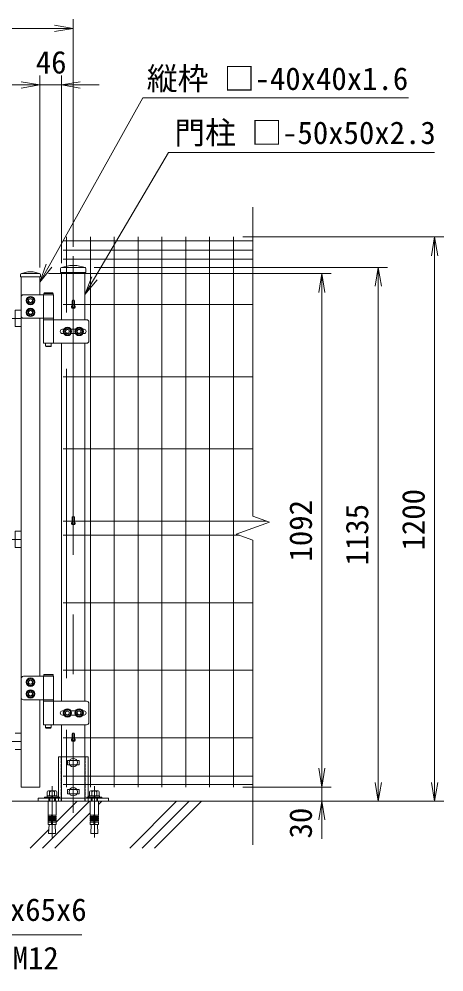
# Model space of a CAD drawing. Units: millimetres, scale not verified. Extents: x -4200 to 4200, y -2970 to 2970.
# Drawn here: x -2420 to -1515, y -285 to 1742 of the extents above; entities that cross this region are included whole.
import ezdxf
from ezdxf.enums import TextEntityAlignment as Align

# ---------------------------------------------------------------- set-up
doc = ezdxf.new("R2010")
doc.units = ezdxf.units.MM
doc.header["$LTSCALE"] = 20
for name, pattern in [('DASHED', [7.5, 6, -1.5]), ('USER1', [50.8, 31.75, -6.35, 6.35, -6.35]), ('USER3', [0.375, 0.25, -0.125])]:
    doc.linetypes.add(name, pattern=pattern)
for name, color, linetype, lineweight in [('0-0_D-STR1', 1, 'Continuous', 18), ('0-1_D-STR-DIM', 7, 'Continuous', 9), ('0-2_0', 7, 'Continuous', 9), ('0-3_D-STR3', 3, 'Continuous', 13), ('0-4_D-BMK', 2, 'USER1', 13), ('0-6_D-STR-TXT', 7, 'Continuous', 9), ('0-7_D-STR2', 7, 'Continuous', 9), ('0-A_D-DCR-HCH', 7, 'Continuous', 9), ('0-B_D-BGD', 7, 'Continuous', 9)]:
    doc.layers.add(name, color=color, linetype=linetype, lineweight=lineweight)
doc.styles.add('ＭＳ ゴシック', font='')
doc.styles.get('ＭＳ ゴシック').set_extended_font_data('MS Gothic')

# ---------------------------------------------------------------- blocks, each defined once
blk = doc.blocks.new('_Open')
at = {"layer": '0-2_0'}
blk.add_line((-20, 3.33), (0, 0), dxfattribs=at)
blk.add_lwpolyline([(-20, -3.33), (0, 0), (-20, 0)], dxfattribs=at)
blk = doc.blocks.new('U59')
at = {"layer": '0-0_D-STR1'}
for p, q in [((17860, 22392), (17860, 22300)), ((18700, 22300), (17860, 22300)), ((17880, 22300), (17880, 600)), ((17880, 22300), (18680, 22300)), ((17893.8, 22437.9), (18160, 22520)), ((18652, 22440), (17908, 22440)), ((18400, 22520), (18160, 22520)), ((18666.2, 22437.9), (18400, 22520)), ((18680, 22300), (18680, 21540)), ((18700, 22392), (18700, 22300)), ((17880, 20884), (17620, 20884)), ((18680, 20540), (18680, 5310)), ((17880, 11484), (17620, 11484)), ((18680, 4310), (18680, 600)), ((17880, 2893), (17620, 2893)), ((17620, 2195), (17880, 2195)), ((17880, 600), (18680, 600))]:
    blk.add_line(p, q, dxfattribs=at)
for points in [[(17620, 20884), (17620, 20186), (17880, 20186)], [(17620, 11484), (17620, 10786), (17880, 10786)]]:
    blk.add_lwpolyline(points, dxfattribs=at)
for centre, start, end in [((17908, 22392), 90, 180), ((18652, 22392), 0, 90)]:
    blk.add_arc(centre, 48, start, end, dxfattribs=at)
at = {"layer": '0-3_D-STR3'}
for p, q in [((19260, 21540), (17980, 21540)), ((18828, 21540), (18828, 20540)), ((18864, 21620), (18844, 21600)), ((19244, 21540), (18844, 21540)), ((19224, 21620), (18864, 21620)), ((19224, 21620), (19244, 21600)), ((19244, 21600), (19244, 21540)), ((19260, 21540), (19260, 20540)), ((17880, 21440), (17880, 20640)), ((17980, 20540), (19260, 20540)), ((18828, 20480), (20668, 20480)), ((18828, 20480), (18828, 19480)), ((18834, 20540), (18834, 20480)), ((18834, 20540), (19254, 20540)), ((18834, 20480), (19254, 20480)), ((19254, 20540), (19254, 20480)), ((19260, 20480), (19260, 19480)), ((20768, 20380), (20768, 19580)), ((19550, 19980), (19550.2, 19980)), ((19640, 20070), (19694.1, 20070)), ((19640, 19890), (19694.1, 19890)), ((20005.9, 20070), (20194.1, 20070)), ((20005.9, 19890), (20194.1, 19890)), ((20505.9, 20070), (20560, 20070)), ((20505.9, 19890), (20560, 19890)), ((20650, 19980), (20650.2, 19980)), ((20668, 19480), (18828, 19480)), ((18924, 19480), (18924, 19360)), ((19164, 19480), (19164, 19360)), ((18944, 19340), (18924, 19360)), ((19164, 19360), (18924, 19360)), ((19144, 19340), (18944, 19340)), ((19144, 19340), (19164, 19360)), ((19260, 5310), (17980, 5310)), ((18828, 5310), (18828, 4310)), ((18844, 5370), (18844, 5310)), ((19244, 5370), (18844, 5370)), ((19244, 5310), (18844, 5310)), ((19260, 5310), (19260, 4310)), ((17880, 5210), (17880, 4410)), ((17980, 4310), (19260, 4310)), ((18828, 4250), (20668, 4250)), ((18828, 4250), (18828, 3250)), ((19260, 4250), (19260, 3250)), ((20768, 4150), (20768, 3350)), ((19550, 3750), (19550.2, 3750)), ((19640, 3840), (19694.1, 3840)), ((19640, 3660), (19694.1, 3660)), ((20005.9, 3840), (20194.1, 3840)), ((20005.9, 3660), (20194.1, 3660)), ((20505.9, 3840), (20560, 3840)), ((20505.9, 3660), (20560, 3660)), ((20650, 3750), (20650.2, 3750)), ((20668, 3250), (18828, 3250)), ((18924, 3250), (18924, 3130)), ((19164, 3250), (19164, 3130))]:
    blk.add_line(p, q, dxfattribs=at)
for points in [[(19244, 21600), (18844, 21600), (18844, 21540)], [(19224, 5390), (18864, 5390), (18844, 5370)], [(19224, 5390), (19244, 5370), (19244, 5310)], [(18834, 4310), (19254, 4310), (19254, 4250)], [(18834, 4310), (18834, 4250), (19254, 4250)], [(19144, 3110), (19164, 3130), (18924, 3130)], [(19144, 3110), (18944, 3110), (18924, 3130)]]:
    blk.add_lwpolyline(points, dxfattribs=at)
for points in [[(18280, 21452), (18139.7, 21371), (18139.7, 21209), (18280, 21128), (18420.3, 21209), (18420.3, 21371)], [(18280, 20952), (18139.7, 20871), (18139.7, 20709), (18280, 20628), (18420.3, 20709), (18420.3, 20871)], [(19850, 20142), (19709.7, 20061), (19709.7, 19899), (19850, 19818), (19990.3, 19899), (19990.3, 20061)], [(20350, 20142), (20209.7, 20061), (20209.7, 19899), (20350, 19818), (20490.3, 19899), (20490.3, 20061)], [(18280, 5222), (18139.7, 5141), (18139.7, 4979), (18280, 4898), (18420.3, 4979), (18420.3, 5141)], [(18280, 4722), (18139.7, 4641), (18139.7, 4479), (18280, 4398), (18420.3, 4479), (18420.3, 4641)], [(19850, 3912), (19709.7, 3831), (19709.7, 3669), (19850, 3588), (19990.3, 3669), (19990.3, 3831)], [(20350, 3912), (20209.7, 3831), (20209.7, 3669), (20350, 3588), (20490.3, 3669), (20490.3, 3831)]]:
    blk.add_lwpolyline(points, close=True, dxfattribs=at)
for centre, radius in [((18280, 21290), 180), ((18280, 21290), 140.7), ((18280, 21290), 90), ((18280, 21290), 80), ((18280, 20790), 180), ((18280, 20790), 140.7), ((18280, 20790), 90), ((18280, 20790), 80), ((19850, 19980), 180), ((19850, 19980), 140.7), ((19850, 19980), 90), ((19850, 19980), 80), ((20350, 19980), 180), ((20350, 19980), 140.7), ((20350, 19980), 90), ((20350, 19980), 80), ((18280, 5060), 180), ((18280, 5060), 140.7), ((18280, 5060), 90), ((18280, 5060), 80), ((18280, 4560), 180), ((18280, 4560), 140.7), ((18280, 4560), 90), ((18280, 4560), 80), ((19850, 3750), 180), ((19850, 3750), 140.7), ((19850, 3750), 90), ((19850, 3750), 80), ((20350, 3750), 180), ((20350, 3750), 140.7), ((20350, 3750), 90), ((20350, 3750), 80)]:
    blk.add_circle(centre, radius, dxfattribs=at)
for centre, radius, start, end in [((17980, 21440), 100, 90, 180), ((17980, 20640), 100, 180, 270), ((20668, 20380), 100, 0, 90), ((19640, 19980), 90, 90, 180), ((19640, 19980), 90, 180, 270), ((20560, 19980), 90, 0, 90), ((20560, 19980), 90, 270, 0), ((20668, 19580), 100, 270, 0), ((17980, 5210), 100, 90, 180), ((17980, 4410), 100, 180, 270), ((20668, 4150), 100, 0, 90), ((19640, 3750), 90, 90, 180), ((19640, 3750), 90, 180, 270), ((20560, 3750), 90, 0, 90), ((20560, 3750), 90, 270, 0), ((20668, 3350), 100, 270, 0)]:
    blk.add_arc(centre, radius, start, end, dxfattribs=at)
at = {"layer": '0-4_D-BMK'}
for p, q in [((1000, 20535), (17880, 20535)), ((1000, 11135), (17880, 11135)), ((1000, 2544), (17880, 2544))]:
    blk.add_line(p, q, dxfattribs=at)
blk = doc.blocks.new('ベースプレート部品\u3000正面図')
at = {"layer": '0-3_D-STR3', "linetype": 'DASHED'}
for p, q in [((16787, 48401.4), (16787, 46521.4)), ((17807, 48401.4), (17807, 46521.4)), ((16257, 46641.4), (16257, 46521.4)), ((16537, 46641.4), (16537, 46521.4)), ((16667, 46641.4), (16667, 46521.4)), ((17927, 46641.4), (17927, 46521.4)), ((18057, 46641.4), (18057, 46521.4)), ((18337, 46641.4), (18337, 46521.4))]:
    blk.add_line(p, q, dxfattribs=at)
at = {"layer": '0-3_D-STR3'}
for p, q in [((17546.8, 48256.4), (17046.7, 48256.4)), ((17046.7, 48256.4), (17046.7, 48066.4)), ((17546.7, 48256.4), (17546.7, 48066.4)), ((17927, 48401.4), (17927, 46641.4)), ((17546.7, 48066.4), (17046.8, 48066.4)), ((15797, 46641.4), (15797, 46521.4)), ((15797, 46641.4), (18797, 46641.4)), ((17546.8, 47016.4), (17046.7, 47016.4)), ((17046.7, 47016.4), (17046.7, 46826.4)), ((17546.7, 46826.4), (17046.8, 46826.4)), ((17546.7, 47016.4), (17546.7, 46826.4)), ((18797, 46641.4), (18797, 46521.4)), ((15797, 46521.4), (18797, 46521.4))]:
    blk.add_line(p, q, dxfattribs=at)
blk.add_lwpolyline([(17927, 48401.4), (16667, 48401.4), (16667, 46641.4)], dxfattribs=at)
blk = doc.blocks.new('MLeader2')
at = {"layer": '0-6_D-STR-TXT'}
blk.add_lwpolyline([(-3240.72, 43.19), (-3106.4, -206.2), (-2331.56, -206.2), (-2286.27, -206.2)], dxfattribs=at)

msp = doc.modelspace()

# ---------------------------------------------------------------- linework, layer by layer
at = {"layer": '0-0_D-STR1'}
for p, q in [((-2312.19, 1217.41), (-2329.98, 1213.32)), ((-2331.54, 1211.4), (-2331.69, 1202.41)), ((-2331.69, 1202.41), (-2277.69, 1202.41)), ((-2329.69, 1202.41), (-2329.69, 1102.41)), ((-2329.61, 1213.41), (-2279.78, 1213.41)), ((-2279.69, 1202.41), (-2279.69, 1102.41)), ((-2277.85, 1211.4), (-2277.69, 1202.41)), ((-2329.69, 1052.41), (-2329.69, 290.91)), ((-2279.69, 1052.41), (-2279.69, 290.91)), ((-2279.69, 240.91), (-2279.69, 78.41))]:
    msp.add_line(p, q, dxfattribs=at)
at = {"layer": '0-0_D-STR1', "linetype": 'USER3'}
for p, q in [((-2329.69, 172.41), (-2329.69, 78.41)), ((-2279.69, 172.41), (-2279.69, 78.41))]:
    msp.add_line(p, q, dxfattribs=at)
at = {"layer": '0-0_D-STR1'}
for points in [[(-2312.19, 1217.41), (-2297.19, 1217.41), (-2279.4, 1213.32)], [(-2329.69, 240.91), (-2329.69, 78.41), (-2279.69, 78.41)]]:
    msp.add_lwpolyline(points, dxfattribs=at)
for centre, radius, start, end in [((-2329.54, 1211.37), 2, 102.93782, 179), ((-2279.85, 1211.37), 2, 1, 77.06218), ((-2304.69, 1130.41), 4, 162.5424, 17.4576), ((-2304.69, 669.91), 4, 162.5424, 17.4576), ((-2304.69, 209.41), 4, 162.5424, 17.4576)]:
    msp.add_arc(centre, radius, start, end, dxfattribs=at)
at = {"layer": '0-1_D-STR-DIM'}
for p, q in [((-2304.69, 1257.41), (-2304.69, 1741.78)), ((-3294.69, 1721.78), (-2344.69, 1721.78)), ((-2375.69, 1213.41), (-2375.69, 1621.78)), ((-2375.69, 1213.41), (-2375.69, 1621.78)), ((-2329.69, 1222.41), (-2329.69, 1621.78)), ((-3259.69, 1601.78), (-2415.69, 1601.78)), ((-2415.69, 1601.78), (-2455.69, 1601.78)), ((-2375.69, 1601.78), (-2329.69, 1601.78)), ((-2289.69, 1601.78), (-2249.69, 1601.78)), ((-1943.5, 1278.41), (-1515.3, 1278.41)), ((-1535.3, 1238.41), (-1535.3, 118.41)), ((-2357.09, 1200.41), (-1755.3, 1200.41)), ((-2259.78, 1213.41), (-1635.3, 1213.41)), ((-1775.3, 1160.41), (-1775.3, 148.41)), ((-1655.3, 1173.41), (-1655.3, 118.41)), ((-1775.3, 148.41), (-1775.3, 188.41)), ((-1943.5, 108.41), (-1755.3, 108.41)), ((-1943.5, 108.41), (-1755.3, 108.41)), ((-1775.3, 108.41), (-1775.3, 78.41)), ((-2259.69, 78.41), (-1635.3, 78.41)), ((-1902.32, 78.41), (-1515.3, 78.41)), ((-1902.32, 78.41), (-1755.3, 78.41)), ((-1775.3, 38.41), (-1775.3, -1.59))]:
    msp.add_line(p, q, dxfattribs=at)
at = {"layer": '0-3_D-STR3'}
for p, q in [((-2307.29, 1142.58), (-2307.29, 1130.41)), ((-2302.09, 1142.58), (-2302.09, 1130.41)), ((-2307.29, 682.08), (-2307.29, 669.91)), ((-2302.09, 682.08), (-2302.09, 669.91)), ((-2307.29, 221.58), (-2307.29, 209.41)), ((-2302.09, 221.58), (-2302.09, 209.41)), ((-2358.34, 78.41), (-2341.04, 78.41)), ((-2251.04, 78.41), (-2268.34, 78.41))]:
    msp.add_line(p, q, dxfattribs=at)
at = {"layer": '0-3_D-STR3', "lineweight": 18}
for p, q in [((-2365.69, 86.71), (-2365.69, 84.41)), ((-2333.69, 86.71), (-2365.69, 86.71)), ((-2365.69, 84.41), (-2333.69, 84.41)), ((-2338.94, 89.71), (-2360.44, 89.71)), ((-2360.44, 89.71), (-2360.44, 86.71)), ((-2360.44, 86.71), (-2338.94, 86.71)), ((-2360.09, 98.01), (-2360.09, 89.71)), ((-2360.09, 89.71), (-2339.3, 89.71)), ((-2341.9, 100.51), (-2357.49, 100.51)), ((-2355.69, 100.51), (-2343.69, 100.51)), ((-2355.69, 84.41), (-2355.69, 78.41)), ((-2354.89, 89.71), (-2354.89, 98.01)), ((-2354.61, 78.41), (-2354.61, 84.41)), ((-2351.19, 89.71), (-2350.39, 86.71)), ((-2348.19, 86.71), (-2349, 89.71)), ((-2344.77, 78.41), (-2344.77, 84.41)), ((-2344.5, 89.71), (-2344.5, 98.01)), ((-2343.69, 78.41), (-2343.69, 84.41)), ((-2339.3, 89.71), (-2339.3, 98.01)), ((-2338.94, 86.71), (-2338.94, 89.71)), ((-2333.69, 84.41), (-2333.69, 86.71)), ((-2275.69, 84.41), (-2275.69, 86.71)), ((-2275.69, 86.71), (-2243.69, 86.71)), ((-2243.69, 84.41), (-2275.69, 84.41)), ((-2270.44, 89.71), (-2248.94, 89.71)), ((-2270.44, 86.71), (-2270.44, 89.71)), ((-2248.94, 86.71), (-2270.44, 86.71)), ((-2270.08, 89.71), (-2270.08, 98.01)), ((-2249.3, 89.71), (-2270.08, 89.71)), ((-2267.49, 100.51), (-2251.9, 100.51)), ((-2253.69, 100.51), (-2265.69, 100.51)), ((-2265.69, 78.41), (-2265.69, 84.41)), ((-2264.89, 89.71), (-2264.89, 98.01)), ((-2264.61, 78.41), (-2264.61, 84.41)), ((-2261.19, 86.71), (-2260.39, 89.71)), ((-2258.19, 89.71), (-2259, 86.71)), ((-2254.77, 78.41), (-2254.77, 84.41)), ((-2254.5, 89.71), (-2254.5, 98.01)), ((-2253.69, 84.41), (-2253.69, 78.41)), ((-2249.3, 98.01), (-2249.3, 89.71)), ((-2248.94, 89.71), (-2248.94, 86.71)), ((-2243.69, 86.71), (-2243.69, 84.41)), ((-2358.34, 78.41), (-2358.34, 48.37)), ((-2341.04, 78.41), (-2341.04, 48.37)), ((-2268.34, 78.41), (-2268.34, 48.37)), ((-2251.04, 78.41), (-2251.04, 48.37)), ((-2350.69, 48.37), (-2358.34, 48.37)), ((-2358.34, 45.87), (-2357.91, 48.33)), ((-2358.34, 45.87), (-2350.69, 45.87)), ((-2358.34, 45.87), (-2358.34, 44.37)), ((-2358.34, 44.37), (-2350.69, 44.37)), ((-2358.34, 41.87), (-2357.91, 44.33)), ((-2358.34, 41.87), (-2350.69, 41.87)), ((-2358.34, 41.87), (-2358.34, 40.37)), ((-2350.69, 48.37), (-2350.69, 28.41)), ((-2348.69, 48.37), (-2341.04, 48.37)), ((-2348.69, 48.37), (-2348.69, 28.41)), ((-2341.04, 45.87), (-2348.69, 45.87)), ((-2341.04, 44.37), (-2348.69, 44.37)), ((-2341.04, 41.87), (-2348.69, 41.87)), ((-2341.04, 45.87), (-2341.48, 48.33)), ((-2341.04, 41.87), (-2341.48, 44.33)), ((-2341.04, 45.87), (-2341.04, 44.37)), ((-2341.04, 41.87), (-2341.04, 40.37)), ((-2260.69, 48.37), (-2268.34, 48.37)), ((-2268.34, 45.87), (-2267.91, 48.33)), ((-2268.34, 45.87), (-2260.69, 45.87)), ((-2268.34, 45.87), (-2268.34, 44.37)), ((-2268.34, 44.37), (-2260.69, 44.37)), ((-2268.34, 41.87), (-2267.91, 44.33)), ((-2268.34, 41.87), (-2260.69, 41.87)), ((-2268.34, 41.87), (-2268.34, 40.37)), ((-2260.69, 48.37), (-2260.69, 28.41)), ((-2258.69, 48.37), (-2258.69, 28.41)), ((-2258.69, 48.37), (-2251.04, 48.37)), ((-2251.04, 45.87), (-2258.69, 45.87)), ((-2251.04, 44.37), (-2258.69, 44.37)), ((-2251.04, 41.87), (-2258.69, 41.87)), ((-2251.04, 45.87), (-2251.48, 48.33)), ((-2251.04, 41.87), (-2251.48, 44.33)), ((-2251.04, 45.87), (-2251.04, 44.37)), ((-2251.04, 41.87), (-2251.04, 40.37)), ((-2358.34, 40.37), (-2350.69, 40.37)), ((-2358.34, 37.87), (-2357.91, 40.33)), ((-2358.34, 37.87), (-2350.69, 37.87)), ((-2358.34, 37.87), (-2358.34, 36.37)), ((-2358.34, 33.91), (-2357.91, 36.37)), ((-2358.34, 36.37), (-2350.69, 36.37)), ((-2358.34, 33.91), (-2350.69, 33.91)), ((-2358.34, 33.91), (-2358.34, 28.41)), ((-2358.34, 28.41), (-2341.04, 28.41)), ((-2356.19, 28.41), (-2357.27, 9.31)), ((-2341.04, 40.37), (-2348.69, 40.37)), ((-2341.04, 37.87), (-2348.69, 37.87)), ((-2341.04, 36.37), (-2348.69, 36.37)), ((-2341.04, 33.91), (-2348.69, 33.91)), ((-2343.2, 28.41), (-2342.12, 9.31)), ((-2341.04, 37.87), (-2341.48, 40.33)), ((-2341.04, 33.91), (-2341.48, 36.37)), ((-2341.04, 37.87), (-2341.04, 36.37)), ((-2341.04, 33.91), (-2341.04, 28.41)), ((-2268.34, 40.37), (-2260.69, 40.37)), ((-2268.34, 37.87), (-2267.91, 40.33)), ((-2268.34, 37.87), (-2260.69, 37.87)), ((-2268.34, 37.87), (-2268.34, 36.37)), ((-2268.34, 36.37), (-2260.69, 36.37)), ((-2268.34, 33.91), (-2267.91, 36.37)), ((-2268.34, 33.91), (-2260.69, 33.91)), ((-2268.34, 33.91), (-2268.34, 28.41)), ((-2251.04, 28.41), (-2268.34, 28.41)), ((-2266.19, 28.41), (-2267.27, 9.31)), ((-2251.04, 40.37), (-2258.69, 40.37)), ((-2251.04, 37.87), (-2258.69, 37.87)), ((-2251.04, 36.37), (-2258.69, 36.37)), ((-2251.04, 33.91), (-2258.69, 33.91)), ((-2253.2, 28.41), (-2252.11, 9.31)), ((-2251.04, 37.87), (-2251.48, 40.33)), ((-2251.04, 33.91), (-2251.48, 36.37)), ((-2251.04, 37.87), (-2251.04, 36.37)), ((-2251.04, 33.91), (-2251.04, 28.41)), ((-2342.12, 9.31), (-2357.27, 9.31)), ((-2267.27, 9.31), (-2252.11, 9.31))]:
    msp.add_line(p, q, dxfattribs=at)
at = {"layer": '0-3_D-STR3'}
for centre in [(-2304.7, 160.4), (-2304.69, 98.41)]:
    msp.add_circle(centre, 9, dxfattribs=at)
for centre in [(-2304.69, 1130.41), (-2304.69, 669.91), (-2304.69, 209.41)]:
    msp.add_arc(centre, 2.6, 180, 0, dxfattribs=at)
at = {"layer": '0-3_D-STR3', "lineweight": 18}
for centre, radius, start, end in [((-2357.49, 97.91), 2.6, 2.20423, 177.79577), ((-2349.69, 93.86), 6.65, 38.61324, 141.38676), ((-2341.9, 97.91), 2.6, 2.20423, 177.79577), ((-2267.49, 97.91), 2.6, 2.20423, 177.79577), ((-2259.69, 93.86), 6.65, 38.61324, 141.38676), ((-2251.9, 97.91), 2.6, 2.20423, 177.79577), ((-2349.69, 48.37), 1, 0, 180), ((-2259.69, 48.37), 1, 0, 180)]:
    msp.add_arc(centre, radius, start, end, dxfattribs=at)
at = {"layer": '0-3_D-STR3'}
for centre in [(-2304.69, 1142.56), (-2304.69, 682.06), (-2304.69, 221.56)]:
    msp.add_ellipse(centre, major_axis=(-2.6, 0), ratio=0.649974, start_param=3.1415927, end_param=6.2831853, dxfattribs=at)
at = {"layer": '0-4_D-BMK'}
for p, q in [((-2304.69, 1237.41), (-2304.69, 53.41)), ((-2349.69, 110.31), (-2349.69, 1.31)), ((-2259.69, 110.31), (-2259.69, 1.31))]:
    msp.add_line(p, q, dxfattribs=at)
at = {"layer": '0-6_D-STR-TXT'}
for points in [[(-1590.69, 1574.17), (-2156.82, 1574.17), (-2356.19, 1217.09)], [(-1535.21, 1457.98), (-2101.82, 1457.98), (-2259.4, 1190.37)]]:
    msp.add_lwpolyline(points, dxfattribs=at)
at = {"layer": '0-7_D-STR2'}
for p, q in [((-1922.32, 684.56), (-1922.32, 1341.41)), ((-2318.89, 1278.41), (-2318.89, 1117.61)), ((-2268.12, 1278.41), (-2268.12, 108.41)), ((-2217.35, 1278.41), (-2217.35, 108.41)), ((-2166.58, 1278.41), (-2166.58, 108.41)), ((-2115.81, 1278.41), (-2115.81, 108.41)), ((-2065.04, 1278.41), (-2065.04, 108.41)), ((-2014.27, 1278.41), (-2014.27, 108.41)), ((-1963.5, 1278.41), (-1963.5, 108.41)), ((-2325.89, 1269.98), (-1922.32, 1269.98)), ((-2325.89, 1250.41), (-1922.32, 1250.41)), ((-2325.89, 1230.83), (-1922.32, 1230.83)), ((-2325.89, 1134.41), (-1922.32, 1134.41)), ((-2318.89, 997.71), (-2318.89, 340.11)), ((-2325.89, 980.91), (-1922.32, 980.91)), ((-2325.89, 827.41), (-1922.32, 827.41)), ((-2325.89, 673.91), (-1893.06, 673.91)), ((-1957.56, 646.08), (-1887.08, 671.73)), ((-1887.08, 671.73), (-1922.32, 684.56)), ((-2325.89, 643.91), (-1951.59, 643.91)), ((-1922.32, 633.25), (-1957.56, 646.08)), ((-1922.32, -14.59), (-1922.32, 633.25)), ((-2325.89, 500.41), (-1922.32, 500.41)), ((-2325.89, 356.91), (-1922.32, 356.91)), ((-2318.89, 230.21), (-2318.89, 108.41)), ((-2325.89, 213.41), (-1922.32, 213.41)), ((-2325.89, 131.41), (-1922.32, 131.41)), ((-2325.89, 113.81), (-1922.32, 113.81))]:
    msp.add_line(p, q, dxfattribs=at)
at = {"layer": '0-A_D-DCR-HCH'}
for p, q in [((-2370.13, -21.59), (-2270.13, 78.41)), ((-2341.06, 33.99), (-2296.64, 78.41)), ((-2251.04, 70.98), (-2243.61, 78.41)), ((-2184.51, -21.59), (-2084.51, 78.41)), ((-2158, -21.59), (-2058, 78.41)), ((-2131.48, -21.59), (-2031.48, 78.41)), ((-2343.61, -21.59), (-2268.34, 53.68)), ((-2396.64, -21.59), (-2356.77, 18.28))]:
    msp.add_line(p, q, dxfattribs=at)
at = {"layer": '0-B_D-BGD'}
msp.add_line((-3715.38, 78.41), (-1924.01, 78.41), dxfattribs=at)

# ---------------------------------------------------------------- block references
at = {"layer": '0-1_D-STR-DIM'}
for name, p, xscale, yscale in [('_Open', (-2304.69, 1721.78), 2, 2), ('_Open', (-2375.69, 1601.78), 2, 2), ('_Open', (-2375.69, 1601.78), 2, 2), ('U59', (-3309.69, 78.41), 0.05, 0.05), ('ベースプレート部品\u3000正面図', (-3169.54, -2247.67), 0.05, 0.05)]:
    msp.add_blockref(name, p, dxfattribs=dict(at, xscale=xscale, yscale=yscale))
at = {"layer": '0-1_D-STR-DIM', "xscale": 2, "yscale": 2}
for p, rotation in [((-2329.69, 1601.78), 180), ((-1535.3, 1278.41), 90), ((-1775.3, 1200.41), 90), ((-1655.3, 1213.41), 90), ((-1775.3, 108.41), 270), ((-1775.3, 108.41), 270), ((-1655.3, 78.41), 270), ((-1535.3, 78.41), 270), ((-1775.3, 78.41), 90)]:
    msp.add_blockref('_Open', p, dxfattribs=dict(at, rotation=rotation))
at = {"layer": '0-6_D-STR-TXT', "xscale": 2, "yscale": 2}
for p, rotation in [((-2375.69, 1182.17), 240.82338), ((-2279.69, 1155.91), 239.50814)]:
    msp.add_blockref('_Open', p, dxfattribs=dict(at, rotation=rotation))
at = {"layer": '0-6_D-STR-TXT'}
msp.add_blockref('MLeader2', (0, 0), dxfattribs=at)

# ---------------------------------------------------------------- texts
at = {"layer": '0-1_D-STR-DIM', "style": 'ＭＳ ゴシック'}
msp.add_text('46', height=48.09, dxfattribs=at).set_placement((-2384.42, 1611.53), align=Align.BOTTOM_LEFT)
for s, p in [('1200', (-1542.05, 611.51)), ('1092', (-1782.05, 588.03)), ('1135', (-1662.05, 579.66)), ('30', (-1782.05, -1.04))]:
    msp.add_text(s, height=48.09, rotation=90, dxfattribs=at).set_placement(p, align=Align.BOTTOM_LEFT)
at = {"layer": '0-6_D-STR-TXT', "style": 'ＭＳ ゴシック'}
for s, p in [('縦枠 □-40x40x1.6', (-2148.05, 1576.63)), ('門柱 □-50x50x2.3', (-2089.42, 1461.51)), ('ベースプレート 2-150x65x6', (-3095.06, -190.81)), ('他穿孔めねじアンカーM12', (-3089.73, -293.82))]:
    msp.add_text(s, height=48.09, dxfattribs=at).set_placement(p, align=Align.BOTTOM_LEFT)

doc.saveas('drawing.dxf')
